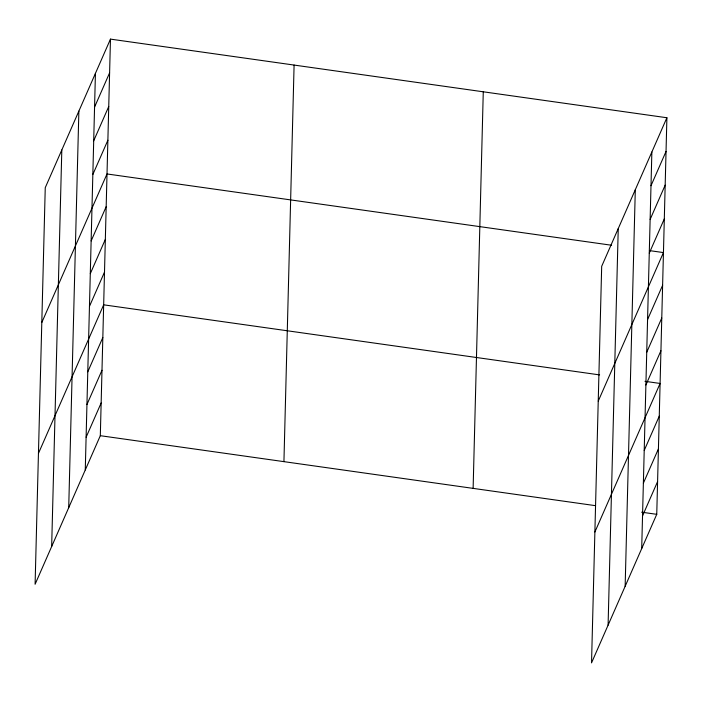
<?xml version="1.0" encoding="UTF-8"?>
<svg xmlns="http://www.w3.org/2000/svg" width="702" height="702" viewBox="0 0 702 702"><rect width="100%" height="100%" fill="white"/><g stroke="black" fill="none" stroke-linecap="round" stroke-linejoin="round"><path stroke-width="1.05" d="M51.658 546.542L61.811 149.965M68.717 507.678L78.87 111.109M85.267 469.963L95.428 73.385M110.468 39.119L45.253 187.68L35.1 584.257L100.316 435.696L110.468 39.119L666.9 117.743L656.747 514.32L591.532 662.881L601.684 266.304L666.9 117.743M283.933 461.644L294.094 65.067M473.122 488.373L483.274 91.795M608.09 625.166L618.243 228.589M625.149 586.302L635.301 189.733M641.698 548.587L651.86 152.018M94.559 107.099L109.609 72.832M93.699 140.804L108.74 106.537M92.839 174.517L107.88 140.251M41.804 322.516L107.011 173.956L611.6 245.252M91.137 240.944L106.177 206.678M90.295 273.657L105.344 239.391M89.461 306.379L104.501 272.113M38.452 453.387L103.668 304.826L599.605 374.903M87.785 371.814L102.825 337.548M86.943 404.527L101.992 370.261M86.109 437.249L101.149 402.983M650.991 185.723L666.04 151.456M650.131 219.428L665.171 185.161M649.271 253.141L664.311 218.875M598.236 401.14L663.443 252.58L649.403 250.596M647.569 319.568L662.609 285.302M646.726 352.281L661.775 318.015M645.893 385.003L660.933 350.737M594.884 532.011L660.099 383.45L644.971 381.318M644.217 450.438L659.257 416.172M643.374 483.151L658.423 448.885M642.541 515.873L657.581 481.607M100.316 435.696L595.173 505.624M641.619 512.188L656.747 514.32"/></g></svg>
